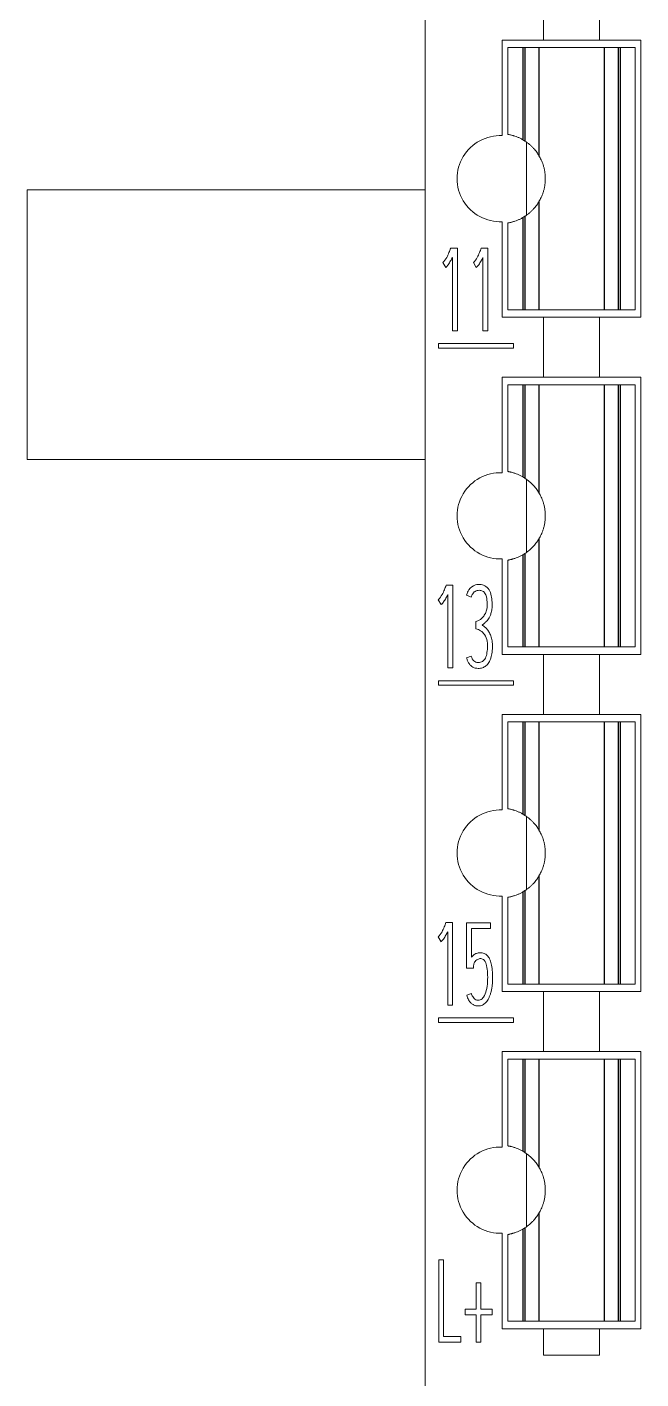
# Model space of a CAD drawing. Header units: millimetres. Extents: x 0 to 420, y 0 to 297.
# Drawn here: x 190.42 to 198.61, y 151.93 to 169.97 of the extents above; entities that cross this region are included whole.
import ezdxf

# ---------------------------------------------------------------- set-up
doc = ezdxf.new("R2010")
doc.units = ezdxf.units.MM
doc.layers.add('1', color=7, linetype='Continuous')

msp = doc.modelspace()

# ---------------------------------------------------------------- linework, layer by layer
at = {"layer": '1', "color": 7, "linetype": 'Continuous', "lineweight": 13}
for p, q in [((195.732, 193.548), (195.732, 151.201)), ((197.307, 169.801), (197.307, 170.601)), ((198.057, 170.601), (198.057, 169.801)), ((196.757, 169.801), (196.757, 168.525)), ((197.307, 169.801), (196.757, 169.801)), ((198.057, 169.801), (197.307, 169.801)), ((198.607, 169.801), (198.057, 169.801)), ((198.607, 166.101), (198.607, 169.801)), ((196.831, 169.701), (196.831, 168.543)), ((196.832, 169.701), (196.832, 168.543)), ((196.832, 169.701), (196.832, 168.543)), ((196.832, 169.701), (197.032, 169.701)), ((197.06, 169.701), (197.032, 169.701)), ((197.248, 169.701), (197.06, 169.701)), ((198.304, 169.701), (198.116, 169.701)), ((198.332, 169.701), (198.304, 169.701)), ((198.532, 169.701), (198.332, 169.701)), ((198.532, 169.701), (198.532, 166.201)), ((196.832, 168.543), (196.832, 168.543)), ((197.081, 167.463), (197.081, 168.439)), ((190.424, 167.801), (195.732, 167.801)), ((190.424, 167.801), (190.424, 164.201)), ((196.757, 167.376), (196.757, 166.101)), ((196.831, 167.359), (196.832, 167.359)), ((196.831, 167.358), (196.831, 166.201)), ((196.832, 167.359), (196.832, 166.201)), ((196.832, 167.359), (196.832, 166.201)), ((196.832, 167.359), (196.832, 167.359)), ((196.071, 167.024), (196.16, 167.024)), ((196.094, 165.921), (196.094, 166.9)), ((196.16, 167.024), (196.16, 165.921)), ((196.477, 167.024), (196.567, 167.024)), ((196.501, 165.921), (196.501, 166.9)), ((196.567, 167.024), (196.567, 165.921)), ((196.005, 166.766), (195.967, 166.83)), ((196.411, 166.766), (196.374, 166.83)), ((196.832, 166.201), (197.032, 166.201)), ((197.06, 166.201), (197.032, 166.201)), ((197.248, 166.201), (197.06, 166.201)), ((198.304, 166.201), (198.116, 166.201)), ((198.332, 166.201), (198.304, 166.201)), ((198.532, 166.201), (198.332, 166.201)), ((196.757, 166.101), (197.307, 166.101)), ((197.307, 165.301), (197.307, 166.101)), ((197.307, 166.101), (198.057, 166.101)), ((198.057, 166.101), (198.607, 166.101)), ((198.057, 166.101), (198.057, 165.301)), ((196.16, 165.921), (196.094, 165.921)), ((196.567, 165.921), (196.501, 165.921)), ((195.909, 165.752), (195.909, 165.69)), ((196.907, 165.752), (195.909, 165.752)), ((195.909, 165.69), (196.907, 165.69)), ((196.907, 165.69), (196.907, 165.752)), ((196.757, 165.301), (196.757, 164.025)), ((197.307, 165.301), (196.757, 165.301)), ((198.057, 165.301), (197.307, 165.301)), ((198.607, 165.301), (198.057, 165.301)), ((198.607, 161.601), (198.607, 165.301)), ((196.831, 165.201), (196.831, 164.043)), ((196.832, 165.201), (196.832, 164.043)), ((196.832, 165.201), (196.832, 164.043)), ((196.832, 165.201), (197.032, 165.201)), ((197.06, 165.201), (197.032, 165.201)), ((197.248, 165.201), (197.06, 165.201)), ((198.304, 165.201), (198.116, 165.201)), ((198.332, 165.201), (198.304, 165.201)), ((198.532, 165.201), (198.332, 165.201)), ((198.532, 165.201), (198.532, 161.701)), ((190.424, 164.201), (195.732, 164.201)), ((196.832, 164.043), (196.832, 164.043)), ((197.081, 162.963), (197.081, 163.939)), ((196.757, 162.876), (196.757, 161.601)), ((196.831, 162.859), (196.832, 162.859)), ((196.831, 162.858), (196.831, 161.701)), ((196.832, 162.859), (196.832, 161.701)), ((196.832, 162.859), (196.832, 161.701)), ((196.832, 162.859), (196.832, 162.859)), ((196.01, 162.524), (196.099, 162.524)), ((196.033, 161.421), (196.033, 162.4)), ((196.099, 162.524), (196.099, 161.421)), ((196.344, 162.367), (196.283, 162.394)), ((195.944, 162.266), (195.906, 162.33)), ((196.406, 161.945), (196.406, 162.041)), ((196.832, 161.701), (197.032, 161.701)), ((197.06, 161.701), (197.032, 161.701)), ((197.248, 161.701), (197.06, 161.701)), ((198.304, 161.701), (198.116, 161.701)), ((198.332, 161.701), (198.304, 161.701)), ((198.532, 161.701), (198.332, 161.701)), ((196.282, 161.555), (196.345, 161.579)), ((196.757, 161.601), (197.307, 161.601)), ((197.307, 160.801), (197.307, 161.601)), ((197.307, 161.601), (198.057, 161.601)), ((198.057, 161.601), (198.607, 161.601)), ((198.057, 161.601), (198.057, 160.801)), ((196.099, 161.421), (196.033, 161.421)), ((195.91, 161.251), (195.91, 161.19)), ((196.908, 161.251), (195.91, 161.251)), ((195.91, 161.19), (196.908, 161.19)), ((196.908, 161.19), (196.908, 161.251)), ((196.757, 160.801), (196.757, 159.525)), ((197.307, 160.801), (196.757, 160.801)), ((198.057, 160.801), (197.307, 160.801)), ((198.607, 160.801), (198.057, 160.801)), ((198.607, 157.101), (198.607, 160.801)), ((196.831, 160.701), (196.831, 159.543)), ((196.832, 160.701), (196.832, 159.543)), ((196.832, 160.701), (196.832, 159.543)), ((196.832, 160.701), (197.032, 160.701)), ((197.06, 160.701), (197.032, 160.701)), ((197.248, 160.701), (197.06, 160.701)), ((198.304, 160.701), (198.116, 160.701)), ((198.332, 160.701), (198.304, 160.701)), ((198.532, 160.701), (198.332, 160.701)), ((198.532, 160.701), (198.532, 157.201)), ((196.832, 159.543), (196.832, 159.543)), ((197.081, 158.463), (197.081, 159.439)), ((196.757, 158.376), (196.757, 157.101)), ((196.831, 158.359), (196.832, 158.359)), ((196.831, 158.358), (196.831, 157.201)), ((196.832, 158.359), (196.832, 158.359)), ((196.832, 158.359), (196.832, 157.201)), ((196.832, 158.359), (196.832, 157.201)), ((196.008, 158.024), (196.097, 158.024)), ((196.031, 156.921), (196.031, 157.9)), ((196.097, 158.024), (196.097, 156.921)), ((196.284, 157.414), (196.284, 158.021)), ((196.284, 158.021), (196.6, 158.021)), ((196.6, 157.943), (196.35, 157.943)), ((196.35, 157.943), (196.35, 157.559)), ((196.6, 158.021), (196.6, 157.943)), ((195.942, 157.766), (195.904, 157.83)), ((196.373, 157.414), (196.284, 157.414)), ((196.832, 157.201), (197.032, 157.201)), ((197.06, 157.201), (197.032, 157.201)), ((197.248, 157.201), (197.06, 157.201)), ((198.304, 157.201), (198.116, 157.201)), ((198.332, 157.201), (198.304, 157.201)), ((198.532, 157.201), (198.332, 157.201)), ((196.285, 157.052), (196.347, 157.078)), ((196.757, 157.101), (197.307, 157.101)), ((197.307, 156.301), (197.307, 157.101)), ((197.307, 157.101), (198.057, 157.101)), ((198.057, 157.101), (198.607, 157.101)), ((198.057, 157.101), (198.057, 156.301)), ((196.097, 156.921), (196.031, 156.921)), ((195.91, 156.751), (195.91, 156.69)), ((196.909, 156.751), (195.91, 156.751)), ((195.91, 156.69), (196.909, 156.69)), ((196.909, 156.69), (196.909, 156.751)), ((196.757, 156.301), (196.757, 155.025)), ((197.307, 156.301), (196.757, 156.301)), ((198.057, 156.301), (197.307, 156.301)), ((198.607, 156.301), (198.057, 156.301)), ((198.607, 152.601), (198.607, 156.301)), ((196.831, 156.201), (196.831, 155.043)), ((196.832, 156.201), (197.032, 156.201)), ((196.832, 156.201), (196.832, 155.043)), ((196.832, 156.201), (196.832, 155.043)), ((197.06, 156.201), (197.032, 156.201)), ((197.248, 156.201), (197.06, 156.201)), ((198.304, 156.201), (198.116, 156.201)), ((198.332, 156.201), (198.304, 156.201)), ((198.532, 156.201), (198.332, 156.201)), ((198.532, 156.201), (198.532, 152.701)), ((196.832, 155.043), (196.832, 155.043)), ((197.081, 153.963), (197.081, 154.939)), ((196.757, 153.876), (196.757, 152.601)), ((196.831, 153.859), (196.832, 153.859)), ((196.831, 153.858), (196.831, 152.701)), ((196.832, 153.859), (196.832, 153.859)), ((196.832, 153.859), (196.832, 152.701)), ((196.832, 153.859), (196.832, 152.701)), ((195.911, 153.522), (195.911, 152.421)), ((195.977, 153.522), (195.911, 153.522)), ((195.977, 152.499), (195.977, 153.522)), ((196.474, 153.213), (196.411, 153.213)), ((196.411, 153.213), (196.411, 152.863)), ((196.474, 152.863), (196.474, 153.213)), ((196.266, 152.863), (196.266, 152.788)), ((196.411, 152.863), (196.266, 152.863)), ((196.623, 152.863), (196.474, 152.863)), ((196.623, 152.788), (196.623, 152.863)), ((196.266, 152.788), (196.411, 152.788)), ((196.411, 152.788), (196.411, 152.422)), ((196.474, 152.422), (196.474, 152.788)), ((196.474, 152.788), (196.623, 152.788)), ((196.832, 152.701), (197.032, 152.701)), ((197.06, 152.701), (197.032, 152.701)), ((197.248, 152.701), (197.06, 152.701)), ((198.304, 152.701), (198.116, 152.701)), ((198.332, 152.701), (198.304, 152.701)), ((198.532, 152.701), (198.332, 152.701)), ((196.207, 152.499), (195.977, 152.499)), ((196.207, 152.421), (196.207, 152.499)), ((196.757, 152.601), (197.307, 152.601)), ((197.307, 152.251), (197.307, 152.601)), ((197.307, 152.601), (198.057, 152.601)), ((198.057, 152.601), (198.607, 152.601)), ((198.057, 152.601), (198.057, 152.251)), ((195.911, 152.421), (196.207, 152.421)), ((196.411, 152.422), (196.474, 152.422)), ((198.057, 152.251), (197.307, 152.251))]:
    msp.add_line(p, q, dxfattribs=at)
at = {"layer": '1', "color": 7, "linetype": 'Continuous', "lineweight": 25}
for p, q in [((197.032, 169.701), (197.032, 168.471)), ((197.06, 169.701), (197.06, 168.453)), ((197.248, 169.701), (197.248, 168.257)), ((198.116, 169.701), (198.116, 166.201)), ((198.304, 169.701), (198.304, 166.201)), ((198.332, 169.701), (198.332, 166.201)), ((197.248, 167.645), (197.248, 166.201)), ((197.06, 167.448), (197.06, 166.201)), ((197.032, 167.431), (197.032, 166.201)), ((197.032, 165.201), (197.032, 163.971)), ((197.06, 165.201), (197.06, 163.953)), ((197.248, 165.201), (197.248, 163.757)), ((198.116, 165.201), (198.116, 161.701)), ((198.304, 165.201), (198.304, 161.701)), ((198.332, 165.201), (198.332, 161.701)), ((197.248, 163.145), (197.248, 161.701)), ((197.032, 162.931), (197.032, 161.701)), ((197.06, 162.948), (197.06, 161.701)), ((197.032, 160.701), (197.032, 159.471)), ((197.06, 160.701), (197.06, 159.453)), ((197.248, 160.701), (197.248, 159.257)), ((198.116, 160.701), (198.116, 157.201)), ((198.304, 160.701), (198.304, 157.201)), ((198.332, 160.701), (198.332, 157.201)), ((197.248, 158.645), (197.248, 157.201)), ((197.032, 158.431), (197.032, 157.201)), ((197.06, 158.448), (197.06, 157.201)), ((197.032, 156.201), (197.032, 154.971)), ((197.06, 156.201), (197.06, 154.953)), ((197.248, 156.201), (197.248, 154.757)), ((198.116, 156.201), (198.116, 152.701)), ((198.304, 156.201), (198.304, 152.701)), ((198.332, 156.201), (198.332, 152.701)), ((197.248, 154.145), (197.248, 152.701)), ((197.032, 153.931), (197.032, 152.701)), ((197.06, 153.948), (197.06, 152.701))]:
    msp.add_line(p, q, dxfattribs=at)
at = {"layer": '1', "color": 7, "linetype": 'Continuous', "lineweight": 13}
for centre, radius, start, end in [((196.732, 167.951), 0.575, 87.5081, 272.4919), ((196.732, 167.951), 0.6, 56.8644, 60), ((196.732, 167.951), 0.6, 300, 303.1356), ((196.732, 163.451), 0.575, 87.5081, 272.4919), ((196.732, 163.451), 0.6, 56.8644, 60), ((196.732, 163.451), 0.6, 300, 303.1356), ((196.732, 158.951), 0.575, 87.5081, 272.4919), ((196.732, 158.951), 0.6, 56.8644, 60), ((196.732, 158.951), 0.6, 300, 303.1356), ((196.732, 154.451), 0.575, 87.5081, 272.4919), ((196.732, 154.451), 0.6, 56.8644, 60), ((196.732, 154.451), 0.6, 300, 303.1356)]:
    msp.add_arc(centre, radius, start, end, dxfattribs=at)
for points, knots in [([(198.116, 169.701), (198.107, 169.701), (198.088, 169.701), (198.06, 169.701), (198.031, 169.701), (198.011, 169.701), (197.974, 169.701), (197.903, 169.701), (197.828, 169.701), (197.735, 169.701), (197.636, 169.701), (197.538, 169.701), (197.459, 169.701), (197.39, 169.701), (197.352, 169.701), (197.332, 169.701), (197.293, 169.701), (197.266, 169.701), (197.248, 169.701)], [0, 0, 0, 0, 0.06207, 0.11975, 0.187035, 0.2395, 0.284229, 0.328958, 0.391725, 0.453791, 0.535986, 0.613149, 0.671042, 0.715771, 0.7605, 0.819646, 0.88025, 1, 1, 1, 1]), ([(197.032, 168.471), (197.02, 168.477), (197.008, 168.484), (196.99, 168.493), (196.984, 168.495), (196.972, 168.501), (196.966, 168.503), (196.948, 168.511), (196.937, 168.515), (196.921, 168.521), (196.915, 168.522), (196.905, 168.526), (196.9, 168.527), (196.885, 168.531), (196.876, 168.533), (196.865, 168.536), (196.861, 168.537), (196.854, 168.538), (196.848, 168.54), (196.844, 168.54), (196.84, 168.541), (196.838, 168.542), (196.834, 168.542), (196.832, 168.543), (196.832, 168.543)], [0, 0, 0, 0, 0.125085, 0.125085, 0.187628, 0.187628, 0.25017, 0.25017, 0.375256, 0.375256, 0.437798, 0.437798, 0.500341, 0.500341, 0.625426, 0.625426, 0.687969, 0.687969, 0.750511, 0.813054, 0.813054, 0.875596, 0.875596, 1, 1, 1, 1]), ([(197.248, 168.257), (197.244, 168.264), (197.24, 168.271), (197.229, 168.287), (197.224, 168.295), (197.212, 168.312), (197.205, 168.321), (197.191, 168.338), (197.183, 168.347), (197.167, 168.364), (197.159, 168.373), (197.141, 168.39), (197.132, 168.398), (197.103, 168.423), (197.082, 168.439), (197.06, 168.453)], [0, 0, 0, 0, 0.125, 0.125, 0.25, 0.25, 0.375, 0.375, 0.5, 0.5, 0.625, 0.625, 0.75, 0.75, 1, 1, 1, 1]), ([(197.248, 167.645), (197.258, 167.662), (197.268, 167.68), (197.282, 167.71), (197.286, 167.721), (197.295, 167.743), (197.3, 167.755), (197.308, 167.781), (197.311, 167.794), (197.317, 167.815), (197.318, 167.822), (197.321, 167.837), (197.323, 167.844), (197.327, 167.867), (197.329, 167.883), (197.331, 167.908), (197.331, 167.917), (197.332, 167.934), (197.332, 167.951), (197.332, 167.968), (197.331, 167.985), (197.331, 167.993), (197.329, 168.018), (197.327, 168.034), (197.323, 168.057), (197.321, 168.065), (197.318, 168.08), (197.317, 168.087), (197.312, 168.108), (197.308, 168.121), (197.3, 168.146), (197.295, 168.158), (197.287, 168.181), (197.282, 168.191), (197.268, 168.222), (197.258, 168.24), (197.248, 168.257)], [0, 0, 0, 0, 0.125, 0.125, 0.1875, 0.1875, 0.25, 0.25, 0.3125, 0.3125, 0.34375, 0.34375, 0.375, 0.375, 0.4375, 0.4375, 0.46875, 0.46875, 0.5, 0.53125, 0.53125, 0.5625, 0.5625, 0.625, 0.625, 0.65625, 0.65625, 0.6875, 0.6875, 0.75, 0.75, 0.8125, 0.8125, 0.875, 0.875, 1, 1, 1, 1]), ([(197.06, 167.448), (197.082, 167.463), (197.103, 167.478), (197.132, 167.503), (197.141, 167.512), (197.159, 167.529), (197.167, 167.537), (197.183, 167.555), (197.19, 167.564), (197.205, 167.581), (197.211, 167.59), (197.224, 167.607), (197.229, 167.615), (197.24, 167.63), (197.244, 167.638), (197.248, 167.645)], [0, 0, 0, 0, 0.25, 0.25, 0.375, 0.375, 0.5, 0.5, 0.625, 0.625, 0.75, 0.75, 0.875, 0.875, 1, 1, 1, 1]), ([(196.832, 167.359), (196.832, 167.359), (196.834, 167.36), (196.838, 167.36), (196.839, 167.361), (196.844, 167.361), (196.846, 167.362), (196.854, 167.363), (196.861, 167.365), (196.872, 167.367), (196.876, 167.368), (196.885, 167.371), (196.894, 167.373), (196.904, 167.376), (196.915, 167.379), (196.92, 167.381), (196.937, 167.387), (196.948, 167.391), (196.972, 167.401), (196.984, 167.406), (197.008, 167.418), (197.02, 167.424), (197.032, 167.431)], [0, 0, 0, 0, 0.125, 0.125, 0.1875, 0.1875, 0.25, 0.25, 0.375, 0.375, 0.4375, 0.4375, 0.5, 0.5625, 0.5625, 0.625, 0.625, 0.75, 0.75, 0.875, 0.875, 1, 1, 1, 1]), ([(195.967, 166.83), (195.987, 166.852), (196.018, 166.894), (196.048, 166.962), (196.064, 167.004), (196.071, 167.024)], [0, 0, 0, 0, 0.391503, 0.710241, 1, 1, 1, 1]), ([(196.094, 166.9), (196.09, 166.892), (196.082, 166.876), (196.069, 166.852), (196.054, 166.827), (196.039, 166.803), (196.023, 166.783), (196.011, 166.771), (196.005, 166.766)], [0, 0, 0, 0, 0.164096, 0.336927, 0.518657, 0.695677, 0.855448, 1, 1, 1, 1]), ([(196.374, 166.83), (196.393, 166.852), (196.425, 166.894), (196.454, 166.962), (196.471, 167.004), (196.477, 167.024)], [0, 0, 0, 0, 0.391503, 0.710241, 1, 1, 1, 1]), ([(196.501, 166.9), (196.497, 166.892), (196.489, 166.876), (196.475, 166.852), (196.461, 166.827), (196.446, 166.803), (196.429, 166.783), (196.417, 166.771), (196.411, 166.766)], [0, 0, 0, 0, 0.164096, 0.336927, 0.518657, 0.695677, 0.855448, 1, 1, 1, 1]), ([(198.116, 166.201), (198.107, 166.201), (198.088, 166.201), (198.06, 166.201), (198.031, 166.201), (198.011, 166.201), (197.974, 166.201), (197.903, 166.201), (197.828, 166.201), (197.735, 166.201), (197.636, 166.201), (197.538, 166.201), (197.459, 166.201), (197.39, 166.201), (197.352, 166.201), (197.332, 166.201), (197.293, 166.201), (197.266, 166.201), (197.248, 166.201)], [0, 0, 0, 0, 0.06207, 0.11975, 0.187035, 0.2395, 0.284229, 0.328958, 0.391725, 0.453791, 0.535986, 0.613149, 0.671042, 0.715771, 0.7605, 0.819646, 0.88025, 1, 1, 1, 1]), ([(198.116, 165.201), (198.107, 165.201), (198.088, 165.201), (198.06, 165.201), (198.031, 165.201), (198.011, 165.201), (197.974, 165.201), (197.903, 165.201), (197.828, 165.201), (197.735, 165.201), (197.636, 165.201), (197.538, 165.201), (197.459, 165.201), (197.39, 165.201), (197.352, 165.201), (197.332, 165.201), (197.293, 165.201), (197.266, 165.201), (197.248, 165.201)], [0, 0, 0, 0, 0.06207, 0.11975, 0.187035, 0.2395, 0.284229, 0.328958, 0.391725, 0.453791, 0.535986, 0.613149, 0.671042, 0.715771, 0.7605, 0.819646, 0.88025, 1, 1, 1, 1]), ([(197.032, 163.971), (197.02, 163.977), (197.008, 163.984), (196.99, 163.993), (196.984, 163.995), (196.972, 164.001), (196.966, 164.003), (196.948, 164.011), (196.937, 164.015), (196.921, 164.021), (196.915, 164.022), (196.905, 164.026), (196.9, 164.027), (196.885, 164.031), (196.876, 164.033), (196.865, 164.036), (196.861, 164.037), (196.854, 164.038), (196.848, 164.04), (196.844, 164.04), (196.84, 164.041), (196.838, 164.042), (196.834, 164.042), (196.832, 164.043), (196.832, 164.043)], [0, 0, 0, 0, 0.125085, 0.125085, 0.187628, 0.187628, 0.25017, 0.25017, 0.375256, 0.375256, 0.437798, 0.437798, 0.500341, 0.500341, 0.625426, 0.625426, 0.687969, 0.687969, 0.750511, 0.813054, 0.813054, 0.875596, 0.875596, 1, 1, 1, 1]), ([(197.248, 163.757), (197.244, 163.764), (197.24, 163.771), (197.229, 163.787), (197.224, 163.795), (197.212, 163.812), (197.205, 163.821), (197.191, 163.838), (197.183, 163.847), (197.167, 163.864), (197.159, 163.873), (197.141, 163.89), (197.132, 163.898), (197.103, 163.923), (197.082, 163.939), (197.06, 163.953)], [0, 0, 0, 0, 0.125, 0.125, 0.25, 0.25, 0.375, 0.375, 0.5, 0.5, 0.625, 0.625, 0.75, 0.75, 1, 1, 1, 1]), ([(197.248, 163.145), (197.258, 163.162), (197.268, 163.18), (197.282, 163.21), (197.286, 163.221), (197.295, 163.243), (197.3, 163.255), (197.308, 163.281), (197.311, 163.294), (197.317, 163.315), (197.318, 163.322), (197.321, 163.337), (197.323, 163.344), (197.327, 163.367), (197.329, 163.383), (197.331, 163.408), (197.331, 163.417), (197.332, 163.434), (197.332, 163.451), (197.332, 163.468), (197.331, 163.485), (197.331, 163.493), (197.329, 163.518), (197.327, 163.534), (197.323, 163.557), (197.321, 163.565), (197.318, 163.58), (197.317, 163.587), (197.312, 163.608), (197.308, 163.621), (197.3, 163.646), (197.295, 163.658), (197.287, 163.681), (197.282, 163.691), (197.268, 163.722), (197.258, 163.74), (197.248, 163.757)], [0, 0, 0, 0, 0.125, 0.125, 0.1875, 0.1875, 0.25, 0.25, 0.3125, 0.3125, 0.34375, 0.34375, 0.375, 0.375, 0.4375, 0.4375, 0.46875, 0.46875, 0.5, 0.53125, 0.53125, 0.5625, 0.5625, 0.625, 0.625, 0.65625, 0.65625, 0.6875, 0.6875, 0.75, 0.75, 0.8125, 0.8125, 0.875, 0.875, 1, 1, 1, 1]), ([(197.06, 162.948), (197.082, 162.963), (197.103, 162.978), (197.132, 163.003), (197.141, 163.012), (197.159, 163.029), (197.167, 163.037), (197.183, 163.055), (197.19, 163.064), (197.205, 163.081), (197.211, 163.09), (197.224, 163.107), (197.229, 163.115), (197.24, 163.13), (197.244, 163.138), (197.248, 163.145)], [0, 0, 0, 0, 0.25, 0.25, 0.375, 0.375, 0.5, 0.5, 0.625, 0.625, 0.75, 0.75, 0.875, 0.875, 1, 1, 1, 1]), ([(196.832, 162.859), (196.832, 162.859), (196.834, 162.86), (196.838, 162.86), (196.839, 162.861), (196.844, 162.861), (196.846, 162.862), (196.854, 162.863), (196.861, 162.865), (196.872, 162.867), (196.876, 162.868), (196.885, 162.871), (196.894, 162.873), (196.904, 162.876), (196.915, 162.879), (196.92, 162.881), (196.937, 162.887), (196.948, 162.891), (196.972, 162.901), (196.984, 162.906), (197.008, 162.918), (197.02, 162.924), (197.032, 162.931)], [0, 0, 0, 0, 0.125, 0.125, 0.1875, 0.1875, 0.25, 0.25, 0.375, 0.375, 0.4375, 0.4375, 0.5, 0.5625, 0.5625, 0.625, 0.625, 0.75, 0.75, 0.875, 0.875, 1, 1, 1, 1]), ([(195.906, 162.33), (195.926, 162.352), (195.957, 162.394), (195.987, 162.462), (196.003, 162.504), (196.01, 162.524)], [0, 0, 0, 0, 0.391503, 0.710241, 1, 1, 1, 1]), ([(196.033, 162.4), (196.029, 162.392), (196.021, 162.376), (196.008, 162.352), (195.993, 162.327), (195.978, 162.303), (195.962, 162.283), (195.95, 162.271), (195.944, 162.266)], [0, 0, 0, 0, 0.164096, 0.336927, 0.518657, 0.695677, 0.855448, 1, 1, 1, 1]), ([(196.283, 162.394), (196.29, 162.42), (196.314, 162.474), (196.387, 162.535), (196.474, 162.537), (196.548, 162.513), (196.598, 162.447), (196.619, 162.363), (196.625, 162.282), (196.623, 162.209), (196.611, 162.152), (196.59, 162.099), (196.563, 162.055), (196.525, 162.02), (196.503, 162.001), (196.49, 161.992)], [0, 0, 0, 0, 0.081815, 0.199903, 0.28393, 0.358513, 0.449742, 0.54165, 0.640017, 0.717247, 0.780892, 0.831448, 0.902971, 0.950309, 1, 1, 1, 1]), ([(196.406, 162.041), (196.415, 162.043), (196.436, 162.05), (196.472, 162.066), (196.506, 162.103), (196.536, 162.15), (196.558, 162.211), (196.559, 162.287), (196.552, 162.36), (196.531, 162.424), (196.487, 162.455), (196.435, 162.46), (196.389, 162.443), (196.36, 162.407), (196.349, 162.383), (196.344, 162.367)], [0, 0, 0, 0, 0.037411, 0.100053, 0.169829, 0.250008, 0.34054, 0.450824, 0.57699, 0.6632, 0.72943, 0.801937, 0.882748, 0.931037, 1, 1, 1, 1]), ([(196.49, 161.992), (196.494, 161.99), (196.502, 161.985), (196.514, 161.976), (196.529, 161.965), (196.544, 161.951), (196.559, 161.934), (196.574, 161.913), (196.588, 161.89), (196.601, 161.863), (196.612, 161.833), (196.621, 161.8), (196.627, 161.762), (196.629, 161.705), (196.625, 161.634), (196.61, 161.556), (196.583, 161.493), (196.545, 161.447), (196.494, 161.42), (196.444, 161.413), (196.4, 161.417), (196.365, 161.43), (196.337, 161.452), (196.314, 161.481), (196.295, 161.516), (196.286, 161.541), (196.282, 161.555)], [0, 0, 0, 0, 0.012922, 0.029085, 0.048549, 0.070615, 0.094771, 0.121246, 0.150012, 0.18112, 0.214804, 0.25117, 0.290613, 0.333608, 0.431976, 0.514492, 0.583847, 0.643939, 0.700686, 0.761587, 0.802506, 0.839755, 0.876213, 0.914361, 0.955278, 1, 1, 1, 1]), ([(196.345, 161.579), (196.347, 161.572), (196.353, 161.554), (196.37, 161.517), (196.416, 161.489), (196.471, 161.493), (196.524, 161.523), (196.551, 161.59), (196.562, 161.677), (196.565, 161.775), (196.53, 161.863), (196.473, 161.921), (196.43, 161.939), (196.406, 161.945)], [0, 0, 0, 0, 0.030284, 0.080584, 0.166473, 0.231912, 0.30624, 0.405096, 0.518781, 0.672651, 0.805281, 0.903035, 1, 1, 1, 1]), ([(198.116, 161.701), (198.107, 161.701), (198.088, 161.701), (198.06, 161.701), (198.031, 161.701), (198.011, 161.701), (197.974, 161.701), (197.903, 161.701), (197.828, 161.701), (197.735, 161.701), (197.636, 161.701), (197.538, 161.701), (197.459, 161.701), (197.39, 161.701), (197.352, 161.701), (197.332, 161.701), (197.293, 161.701), (197.266, 161.701), (197.248, 161.701)], [0, 0, 0, 0, 0.06207, 0.11975, 0.187035, 0.2395, 0.284229, 0.328958, 0.391725, 0.453791, 0.535986, 0.613149, 0.671042, 0.715771, 0.7605, 0.819646, 0.88025, 1, 1, 1, 1]), ([(198.116, 160.701), (198.107, 160.701), (198.088, 160.701), (198.06, 160.701), (198.031, 160.701), (198.011, 160.701), (197.974, 160.701), (197.903, 160.701), (197.828, 160.701), (197.735, 160.701), (197.636, 160.701), (197.538, 160.701), (197.459, 160.701), (197.39, 160.701), (197.352, 160.701), (197.332, 160.701), (197.293, 160.701), (197.266, 160.701), (197.248, 160.701)], [0, 0, 0, 0, 0.06207, 0.11975, 0.187035, 0.2395, 0.284229, 0.328958, 0.391725, 0.453791, 0.535986, 0.613149, 0.671042, 0.715771, 0.7605, 0.819646, 0.88025, 1, 1, 1, 1]), ([(197.032, 159.471), (197.02, 159.477), (197.008, 159.484), (196.99, 159.493), (196.984, 159.495), (196.972, 159.501), (196.966, 159.503), (196.948, 159.511), (196.937, 159.515), (196.921, 159.521), (196.915, 159.522), (196.905, 159.526), (196.9, 159.527), (196.885, 159.531), (196.876, 159.533), (196.865, 159.536), (196.861, 159.537), (196.854, 159.538), (196.848, 159.54), (196.844, 159.54), (196.84, 159.541), (196.838, 159.542), (196.834, 159.542), (196.832, 159.543), (196.832, 159.543)], [0, 0, 0, 0, 0.125085, 0.125085, 0.187628, 0.187628, 0.25017, 0.25017, 0.375256, 0.375256, 0.437798, 0.437798, 0.500341, 0.500341, 0.625426, 0.625426, 0.687969, 0.687969, 0.750511, 0.813054, 0.813054, 0.875596, 0.875596, 1, 1, 1, 1]), ([(197.248, 159.257), (197.244, 159.264), (197.24, 159.271), (197.229, 159.287), (197.224, 159.295), (197.212, 159.312), (197.205, 159.321), (197.191, 159.338), (197.183, 159.347), (197.167, 159.364), (197.159, 159.373), (197.141, 159.39), (197.132, 159.398), (197.103, 159.423), (197.082, 159.439), (197.06, 159.453)], [0, 0, 0, 0, 0.125, 0.125, 0.25, 0.25, 0.375, 0.375, 0.5, 0.5, 0.625, 0.625, 0.75, 0.75, 1, 1, 1, 1]), ([(197.248, 158.645), (197.258, 158.662), (197.268, 158.68), (197.282, 158.71), (197.286, 158.721), (197.295, 158.743), (197.3, 158.755), (197.308, 158.781), (197.311, 158.794), (197.317, 158.815), (197.318, 158.822), (197.321, 158.837), (197.323, 158.844), (197.327, 158.867), (197.329, 158.883), (197.331, 158.908), (197.331, 158.917), (197.332, 158.934), (197.332, 158.951), (197.332, 158.968), (197.331, 158.985), (197.331, 158.993), (197.329, 159.018), (197.327, 159.034), (197.323, 159.057), (197.321, 159.065), (197.318, 159.08), (197.317, 159.087), (197.312, 159.108), (197.308, 159.121), (197.3, 159.146), (197.295, 159.158), (197.287, 159.181), (197.282, 159.191), (197.268, 159.222), (197.258, 159.24), (197.248, 159.257)], [0, 0, 0, 0, 0.125, 0.125, 0.1875, 0.1875, 0.25, 0.25, 0.3125, 0.3125, 0.34375, 0.34375, 0.375, 0.375, 0.4375, 0.4375, 0.46875, 0.46875, 0.5, 0.53125, 0.53125, 0.5625, 0.5625, 0.625, 0.625, 0.65625, 0.65625, 0.6875, 0.6875, 0.75, 0.75, 0.8125, 0.8125, 0.875, 0.875, 1, 1, 1, 1]), ([(197.06, 158.448), (197.082, 158.463), (197.103, 158.478), (197.132, 158.503), (197.141, 158.512), (197.159, 158.529), (197.167, 158.537), (197.183, 158.555), (197.19, 158.564), (197.205, 158.581), (197.211, 158.59), (197.224, 158.607), (197.229, 158.615), (197.24, 158.63), (197.244, 158.638), (197.248, 158.645)], [0, 0, 0, 0, 0.25, 0.25, 0.375, 0.375, 0.5, 0.5, 0.625, 0.625, 0.75, 0.75, 0.875, 0.875, 1, 1, 1, 1]), ([(196.832, 158.359), (196.832, 158.359), (196.834, 158.36), (196.838, 158.36), (196.839, 158.361), (196.844, 158.361), (196.846, 158.362), (196.854, 158.363), (196.861, 158.365), (196.872, 158.367), (196.876, 158.368), (196.885, 158.371), (196.894, 158.373), (196.904, 158.376), (196.915, 158.379), (196.92, 158.381), (196.937, 158.387), (196.948, 158.391), (196.972, 158.401), (196.984, 158.406), (197.008, 158.418), (197.02, 158.424), (197.032, 158.431)], [0, 0, 0, 0, 0.125, 0.125, 0.1875, 0.1875, 0.25, 0.25, 0.375, 0.375, 0.4375, 0.4375, 0.5, 0.5625, 0.5625, 0.625, 0.625, 0.75, 0.75, 0.875, 0.875, 1, 1, 1, 1]), ([(195.904, 157.83), (195.924, 157.852), (195.955, 157.894), (195.985, 157.962), (196.001, 158.004), (196.008, 158.024)], [0, 0, 0, 0, 0.391503, 0.710241, 1, 1, 1, 1]), ([(196.031, 157.9), (196.028, 157.892), (196.019, 157.876), (196.006, 157.852), (195.992, 157.827), (195.976, 157.803), (195.96, 157.783), (195.948, 157.771), (195.942, 157.766)], [0, 0, 0, 0, 0.164096, 0.336927, 0.518657, 0.695677, 0.855448, 1, 1, 1, 1]), ([(196.35, 157.559), (196.354, 157.565), (196.362, 157.575), (196.377, 157.589), (196.395, 157.603), (196.415, 157.613), (196.44, 157.619), (196.475, 157.621), (196.517, 157.615), (196.561, 157.584), (196.593, 157.535), (196.615, 157.468), (196.627, 157.381), (196.63, 157.299), (196.629, 157.23), (196.624, 157.179), (196.617, 157.132), (196.607, 157.088), (196.594, 157.049), (196.579, 157.014), (196.562, 156.983), (196.542, 156.957), (196.52, 156.937), (196.496, 156.921), (196.471, 156.912), (196.45, 156.91), (196.435, 156.91), (196.425, 156.911), (196.412, 156.912), (196.398, 156.915), (196.384, 156.92), (196.369, 156.928), (196.353, 156.938), (196.338, 156.952), (196.322, 156.97), (196.308, 156.992), (196.295, 157.02), (196.288, 157.041), (196.285, 157.052)], [0, 0, 0, 0, 0.016096, 0.03272, 0.050152, 0.068626, 0.088922, 0.111808, 0.151648, 0.1909, 0.235854, 0.29153, 0.361309, 0.446674, 0.489742, 0.530499, 0.569115, 0.605274, 0.638672, 0.669567, 0.697929, 0.723847, 0.747904, 0.770349, 0.791635, 0.812855, 0.819886, 0.828447, 0.838548, 0.849856, 0.86223, 0.875882, 0.890935, 0.907675, 0.926391, 0.947587, 0.971999, 1, 1, 1, 1]), ([(196.347, 157.078), (196.351, 157.062), (196.364, 157.03), (196.402, 156.986), (196.468, 156.983), (196.521, 157.035), (196.551, 157.122), (196.565, 157.232), (196.565, 157.345), (196.551, 157.441), (196.532, 157.519), (196.474, 157.549), (196.425, 157.532), (196.386, 157.498), (196.376, 157.458), (196.375, 157.431), (196.374, 157.42), (196.373, 157.414)], [0, 0, 0, 0, 0.048946, 0.11014, 0.168613, 0.231687, 0.327399, 0.451401, 0.576294, 0.678912, 0.760088, 0.813074, 0.858386, 0.91504, 0.964974, 0.982487, 1, 1, 1, 1]), ([(198.116, 157.201), (198.107, 157.201), (198.088, 157.201), (198.06, 157.201), (198.031, 157.201), (198.011, 157.201), (197.974, 157.201), (197.903, 157.201), (197.828, 157.201), (197.735, 157.201), (197.636, 157.201), (197.538, 157.201), (197.459, 157.201), (197.39, 157.201), (197.352, 157.201), (197.332, 157.201), (197.293, 157.201), (197.266, 157.201), (197.248, 157.201)], [0, 0, 0, 0, 0.06207, 0.11975, 0.187035, 0.2395, 0.284229, 0.328958, 0.391725, 0.453791, 0.535986, 0.613149, 0.671042, 0.715771, 0.7605, 0.819646, 0.88025, 1, 1, 1, 1]), ([(198.116, 156.201), (198.107, 156.201), (198.088, 156.201), (198.06, 156.201), (198.031, 156.201), (198.011, 156.201), (197.974, 156.201), (197.903, 156.201), (197.828, 156.201), (197.735, 156.201), (197.636, 156.201), (197.538, 156.201), (197.459, 156.201), (197.39, 156.201), (197.352, 156.201), (197.332, 156.201), (197.293, 156.201), (197.266, 156.201), (197.248, 156.201)], [0, 0, 0, 0, 0.06207, 0.11975, 0.187035, 0.2395, 0.284229, 0.328958, 0.391725, 0.453791, 0.535986, 0.613149, 0.671042, 0.715771, 0.7605, 0.819646, 0.88025, 1, 1, 1, 1]), ([(197.032, 154.971), (197.02, 154.977), (197.008, 154.984), (196.99, 154.993), (196.984, 154.995), (196.972, 155.001), (196.966, 155.003), (196.948, 155.011), (196.937, 155.015), (196.921, 155.021), (196.915, 155.022), (196.905, 155.026), (196.9, 155.027), (196.885, 155.031), (196.876, 155.033), (196.865, 155.036), (196.861, 155.037), (196.854, 155.038), (196.848, 155.04), (196.844, 155.04), (196.84, 155.041), (196.838, 155.042), (196.834, 155.042), (196.832, 155.043), (196.832, 155.043)], [0, 0, 0, 0, 0.125085, 0.125085, 0.187628, 0.187628, 0.25017, 0.25017, 0.375256, 0.375256, 0.437798, 0.437798, 0.500341, 0.500341, 0.625426, 0.625426, 0.687969, 0.687969, 0.750511, 0.813054, 0.813054, 0.875596, 0.875596, 1, 1, 1, 1]), ([(197.248, 154.757), (197.244, 154.764), (197.24, 154.771), (197.229, 154.787), (197.224, 154.795), (197.212, 154.812), (197.205, 154.821), (197.191, 154.838), (197.183, 154.847), (197.167, 154.864), (197.159, 154.873), (197.141, 154.89), (197.132, 154.898), (197.103, 154.923), (197.082, 154.939), (197.06, 154.953)], [0, 0, 0, 0, 0.125, 0.125, 0.25, 0.25, 0.375, 0.375, 0.5, 0.5, 0.625, 0.625, 0.75, 0.75, 1, 1, 1, 1]), ([(197.248, 154.145), (197.258, 154.162), (197.268, 154.18), (197.282, 154.21), (197.286, 154.221), (197.295, 154.243), (197.3, 154.255), (197.308, 154.281), (197.311, 154.294), (197.317, 154.315), (197.318, 154.322), (197.321, 154.337), (197.323, 154.344), (197.327, 154.367), (197.329, 154.383), (197.331, 154.408), (197.331, 154.417), (197.332, 154.434), (197.332, 154.451), (197.332, 154.468), (197.331, 154.485), (197.331, 154.493), (197.329, 154.518), (197.327, 154.534), (197.323, 154.557), (197.321, 154.565), (197.318, 154.58), (197.317, 154.587), (197.312, 154.608), (197.308, 154.621), (197.3, 154.646), (197.295, 154.658), (197.287, 154.681), (197.282, 154.691), (197.268, 154.722), (197.258, 154.74), (197.248, 154.757)], [0, 0, 0, 0, 0.125, 0.125, 0.1875, 0.1875, 0.25, 0.25, 0.3125, 0.3125, 0.34375, 0.34375, 0.375, 0.375, 0.4375, 0.4375, 0.46875, 0.46875, 0.5, 0.53125, 0.53125, 0.5625, 0.5625, 0.625, 0.625, 0.65625, 0.65625, 0.6875, 0.6875, 0.75, 0.75, 0.8125, 0.8125, 0.875, 0.875, 1, 1, 1, 1]), ([(197.06, 153.948), (197.082, 153.963), (197.103, 153.978), (197.132, 154.003), (197.141, 154.012), (197.159, 154.029), (197.167, 154.037), (197.183, 154.055), (197.19, 154.064), (197.205, 154.081), (197.211, 154.09), (197.224, 154.107), (197.229, 154.115), (197.24, 154.13), (197.244, 154.138), (197.248, 154.145)], [0, 0, 0, 0, 0.25, 0.25, 0.375, 0.375, 0.5, 0.5, 0.625, 0.625, 0.75, 0.75, 0.875, 0.875, 1, 1, 1, 1]), ([(196.832, 153.859), (196.832, 153.859), (196.834, 153.86), (196.838, 153.86), (196.839, 153.861), (196.844, 153.861), (196.846, 153.862), (196.854, 153.863), (196.861, 153.865), (196.872, 153.867), (196.876, 153.868), (196.885, 153.871), (196.894, 153.873), (196.904, 153.876), (196.915, 153.879), (196.92, 153.881), (196.937, 153.887), (196.948, 153.891), (196.972, 153.901), (196.984, 153.906), (197.008, 153.918), (197.02, 153.924), (197.032, 153.931)], [0, 0, 0, 0, 0.125, 0.125, 0.1875, 0.1875, 0.25, 0.25, 0.375, 0.375, 0.4375, 0.4375, 0.5, 0.5625, 0.5625, 0.625, 0.625, 0.75, 0.75, 0.875, 0.875, 1, 1, 1, 1]), ([(198.116, 152.701), (198.107, 152.701), (198.088, 152.701), (198.06, 152.701), (198.031, 152.701), (198.011, 152.701), (197.974, 152.701), (197.903, 152.701), (197.828, 152.701), (197.735, 152.701), (197.636, 152.701), (197.538, 152.701), (197.459, 152.701), (197.39, 152.701), (197.352, 152.701), (197.332, 152.701), (197.293, 152.701), (197.266, 152.701), (197.248, 152.701)], [0, 0, 0, 0, 0.06207, 0.11975, 0.187035, 0.2395, 0.284229, 0.328958, 0.391725, 0.453791, 0.535986, 0.613149, 0.671042, 0.715771, 0.7605, 0.819646, 0.88025, 1, 1, 1, 1])]:
    msp.add_open_spline(points, degree=3, knots=knots, dxfattribs=at)

doc.saveas('drawing.dxf')
